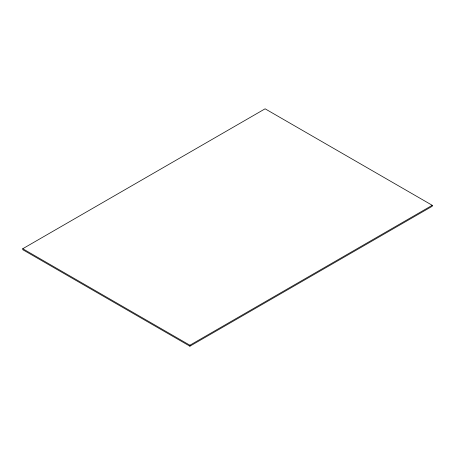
<?xml version="1.0" encoding="UTF-8"?>
<svg xmlns="http://www.w3.org/2000/svg" width="455" height="455" viewBox="0 0 455 455"><rect width="100%" height="100%" fill="white"/><g stroke="black" fill="none" stroke-linecap="round" stroke-linejoin="round"><path stroke-width="0.68" d="M22.75 248.731L265.106 108.808L432.25 205.307L432.25 206.269L189.894 346.192L22.75 249.693L22.75 248.731L189.894 345.231L432.25 205.307M189.894 345.231L189.894 346.192"/></g></svg>
